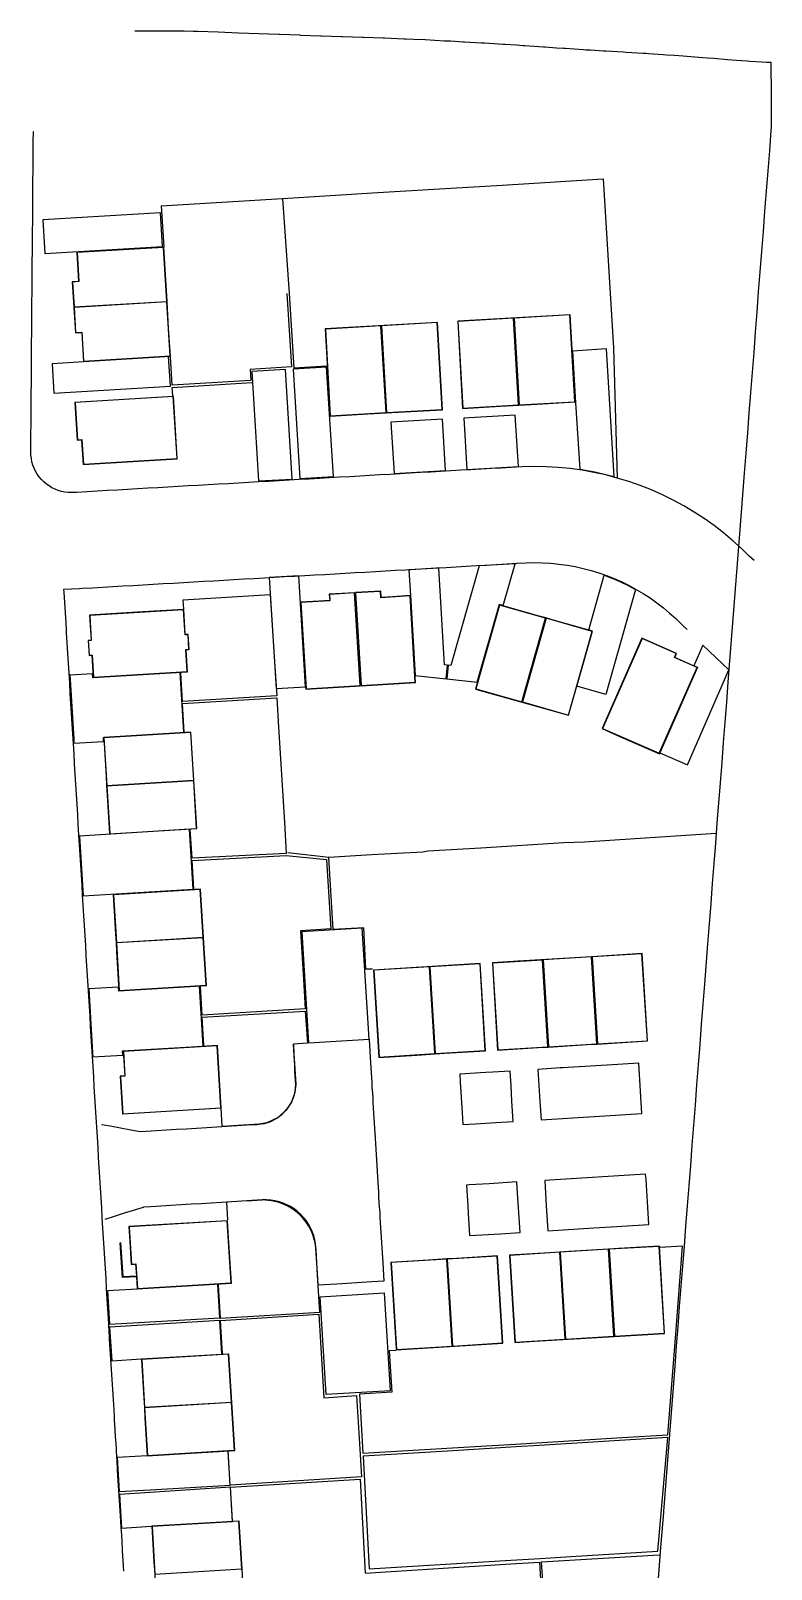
# Model space of a CAD drawing. Header units: metres. Extents: x 347065 to 347457, y 390101 to 390553.
# Drawn here: x 347383.4 to 347456.6, y 390400.6 to 390552.8 of the extents above; entities that cross this region are included whole.
import ezdxf

# ---------------------------------------------------------------- set-up
doc = ezdxf.new("R2010")
doc.units = ezdxf.units.M
for name, color, linetype in [('3D_LINES', 130, 'Continuous'), ('PLOTS EXTERNAL LEVEL', 3, 'Continuous'), ('PLOTS FFL', 1, 'Continuous')]:
    doc.layers.add(name, color=color, linetype=linetype)

msp = doc.modelspace()

# ---------------------------------------------------------------- linework, layer by layer
at = {"layer": '3D_LINES'}
for points in [[(347393.72, 390552.84, 50.45), (347395.58, 390552.84, 50.48), (347397.51, 390552.85, 50.52), (347397.53, 390552.85, 50.52), (347398.6, 390552.85, 50.54), (347399.5, 390552.82, 50.55), (347399.95, 390552.8, 50.55), (347401.96, 390552.73, 50.58), (347403.96, 390552.66, 50.61), (347405.96, 390552.58, 50.65), (347407.95, 390552.51, 50.67), (347408.03, 390552.51, 50.67), (347410.01, 390552.44, 50.7), (347410.1, 390552.43, 50.7), (347412.08, 390552.36, 50.73), (347412.18, 390552.36, 50.73), (347414.15, 390552.29, 50.76), (347414.25, 390552.29, 50.75), (347416.21, 390552.21, 50.78), (347416.33, 390552.21, 50.78), (347418.28, 390552.14, 50.8), (347418.4, 390552.14, 50.8), (347420.35, 390552.06, 50.83), (347420.48, 390552.06, 50.83), (347421.31, 390552.03, 50.84), (347422.43, 390551.97, 50.85), (347424.32, 390551.87, 50.87), (347424.91, 390551.84, 50.88), (347426.17, 390551.77, 50.89), (347426.3, 390551.76, 50.89), (347427.97, 390551.67, 50.93), (347428.14, 390551.66, 50.93), (347428.29, 390551.65, 50.93), (347430.13, 390551.53, 50.93), (347430.28, 390551.52, 50.93), (347431.45, 390551.45, 50.94), (347432.12, 390551.4, 50.94), (347432.28, 390551.39, 50.94), (347434.11, 390551.26, 50.94), (347434.28, 390551.25, 50.94), (347435.4, 390551.17, 50.95), (347436.1, 390551.13, 50.95), (347436.29, 390551.12, 50.95), (347438.08, 390550.99, 50.95), (347438.29, 390550.98, 50.95), (347438.76, 390550.95, 50.95), (347440.06, 390550.87, 50.96), (347440.28, 390550.86, 50.96), (347442.02, 390550.76, 50.97), (347442.27, 390550.74, 50.96), (347443.98, 390550.64, 50.97), (347444.26, 390550.62, 50.97), (347444.49, 390550.61, 50.97), (347445.95, 390550.51, 50.98), (347446.26, 390550.48, 50.98), (347447.06, 390550.43, 50.99), (347447.91, 390550.36, 50.99), (347448.28, 390550.33, 50.99), (347449.87, 390550.21, 50.99), (347450.31, 390550.18, 51), (347450.96, 390550.13, 51.01), (347452.3, 390550.02, 51.01), (347453.19, 390549.95, 51.05), (347454.26, 390549.87, 51.05), (347454.5, 390549.85, 51.05), (347455.66, 390549.78, 51.04), (347456.12, 390549.76, 51.04), (347456.6, 390549.73, 51.04), (347456.6, 390549.15, 51.05), (347456.6, 390549.08, 51.06), (347456.61, 390547.08, 51.11), (347456.61, 390547.05, 51.11), (347456.62, 390545.02, 51.06), (347456.62, 390545, 51.06), (347456.62, 390543.81, 51.04), (347456.62, 390543.35, 50.04), (347456.59, 390542.97, 51.03), (347456.44, 390540.97, 51.01), (347456.28, 390538.98, 51), (347456.13, 390536.98, 50.98), (347455.97, 390534.99, 50.98), (347455.82, 390533, 51.04), (347455.66, 390531, 51), (347455.51, 390529.01, 51.01), (347455.35, 390527.02, 51.03), (347455.2, 390525.02, 51.05), (347455.04, 390523.03, 51.07), (347454.89, 390521.03, 51.08), (347454.73, 390519.04, 51.1), (347454.58, 390517.05, 51.14), (347454.42, 390515.05, 51.15), (347454.27, 390513.06, 51.17), (347454.11, 390511.06, 51.12), (347453.96, 390509.07, 51.27), (347453.49, 390503.09, 51.27), (347452.35, 390488.41, 51.68), (347452.19, 390486.41, 51.7), (347452.04, 390484.42, 51.75), (347451.88, 390482.43, 51.82), (347451.73, 390480.44, 51.9), (347451.57, 390478.44, 51.95), (347451.26, 390474.46, 51.95), (347451.11, 390472.47, 51.95), (347450.95, 390470.47, 51.98), (347450.8, 390468.48, 51.98), (347450.64, 390466.49, 51.97), (347450.49, 390464.5, 51.95), (347450.33, 390462.5, 51.93), (347450.02, 390458.52, 51.9), (347449.87, 390456.53, 51.96), (347449.71, 390454.53, 52.03), (347449.56, 390452.54, 52.06), (347449.4, 390450.55, 52.05), (347449.25, 390448.56, 52.08), (347449.09, 390446.56, 52.1), (347448.94, 390444.57, 52.13), (347448.78, 390442.58, 52.15), (347448.63, 390440.59, 52.1), (347448.47, 390438.58, 52.05), (347448.32, 390436.59, 52.01), (347448.16, 390434.59, 51.97), (347448.01, 390432.6, 51.91), (347447.85, 390430.6, 51.9), (347447.7, 390428.61, 51.9), (347447.54, 390426.62, 51.9), (347447.39, 390424.63, 51.87), (347447.24, 390422.73, 51.79), (347447.12, 390421.21, 51.73), (347447.08, 390420.74, 51.68), (347446.69, 390415.69, 51.13), (347446.69, 390415.69, 51.13), (347446, 390406.78, 50.15), (347445.97, 390406.41, 50.1), (347445.96, 390406.28, 50.1), (347445.96, 390406.24, 50.09), (347445.69, 390402.79, 49.32), (347445.31, 390397.93, 49.57)], [(347454.93, 390500.43, 51.46), (347454.46, 390500.87, 51.45), (347453.7, 390501.61, 51.44), (347452.83, 390502.4, 51.43), (347451.91, 390503.17, 51.42), (347450.97, 390503.89, 51.41), (347450, 390504.58, 51.41), (347449, 390505.23, 51.4), (347447.98, 390505.84, 51.4), (347446.94, 390506.41, 51.4), (347445.87, 390506.93, 51.4), (347444.78, 390507.42, 51.4), (347443.67, 390507.85, 51.4), (347442.55, 390508.25, 51.4), (347441.41, 390508.6, 51.4), (347440.26, 390508.9, 51.41), (347439.1, 390509.15, 51.42), (347437.93, 390509.36, 51.42), (347436.75, 390509.53, 51.43), (347435.57, 390509.64, 51.44), (347434.38, 390509.71, 51.45), (347433.19, 390509.73, 51.47), (347432.01, 390509.7, 51.48), (347430.93, 390509.65, 51.49), (347429.93, 390509.59, 51.5), (347428.94, 390509.53, 51.52), (347427.94, 390509.47, 51.53), (347426.94, 390509.42, 51.54), (347425.94, 390509.36, 51.55), (347424.94, 390509.3, 51.55), (347423.94, 390509.24, 51.56), (347422.95, 390509.19, 51.56), (347421.95, 390509.13, 51.56), (347420.95, 390509.07, 51.56), (347419.95, 390509.02, 51.56), (347418.95, 390508.96, 51.56), (347417.95, 390508.9, 51.55), (347416.95, 390508.84, 51.54), (347415.96, 390508.79, 51.53), (347414.96, 390508.73, 51.52), (347413.96, 390508.67, 51.51), (347412.96, 390508.61, 51.49), (347411.96, 390508.56, 51.47), (347410.96, 390508.5, 51.45), (347409.97, 390508.44, 51.43), (347408.97, 390508.39, 51.41), (347407.97, 390508.33, 51.38), (347406.97, 390508.27, 51.36), (347405.97, 390508.21, 51.33), (347404.97, 390508.16, 51.31), (347403.98, 390508.1, 51.28), (347402.98, 390508.04, 51.26), (347401.98, 390507.98, 51.23), (347400.98, 390507.93, 51.21), (347399.98, 390507.87, 51.18), (347398.98, 390507.81, 51.16), (347397.99, 390507.75, 51.13), (347396.99, 390507.7, 51.11), (347395.99, 390507.64, 51.08), (347394.99, 390507.58, 51.06), (347393.99, 390507.53, 51.03), (347392.99, 390507.47, 51.01), (347392, 390507.41, 50.98), (347391, 390507.35, 50.96), (347390, 390507.3, 50.93), (347389, 390507.24, 50.91), (347388, 390507.18, 50.88), (347387.7, 390507.16, 50.88), (347387.47, 390507.16, 50.87), (347387.12, 390507.17, 50.86), (347386.79, 390507.21, 50.85), (347386.46, 390507.28, 50.84), (347386.14, 390507.37, 50.83), (347385.83, 390507.49, 50.82), (347385.53, 390507.64, 50.81), (347385.25, 390507.81, 50.8), (347384.98, 390508, 50.8), (347384.72, 390508.22, 50.79), (347384.49, 390508.45, 50.78), (347384.27, 390508.71, 50.78), (347384.08, 390508.98, 50.77), (347383.91, 390509.27, 50.76), (347383.77, 390509.57, 50.75), (347383.65, 390509.88, 50.75), (347383.55, 390510.2, 50.74), (347383.49, 390510.52, 50.73), (347383.45, 390510.86, 50.73), (347383.43, 390511.24, 50.72), (347383.44, 390511.96, 50.71), (347383.45, 390512.96, 50.69), (347383.46, 390513.96, 50.68), (347383.46, 390514.97, 50.66), (347383.47, 390515.97, 50.65), (347383.48, 390516.97, 50.64), (347383.49, 390517.97, 50.62), (347383.5, 390518.98, 50.61), (347383.5, 390519.98, 50.59), (347383.51, 390520.98, 50.58), (347383.52, 390521.98, 50.57), (347383.53, 390522.99, 50.55), (347383.54, 390523.99, 50.54), (347383.54, 390524.99, 50.52), (347383.55, 390525.99, 50.51), (347383.56, 390527, 50.49), (347383.57, 390528, 50.48), (347383.58, 390529, 50.47), (347383.58, 390530, 50.45), (347383.59, 390531, 50.44), (347383.6, 390532.01, 50.42), (347383.61, 390533.01, 50.41), (347383.62, 390534.01, 50.39), (347383.62, 390535.01, 50.38), (347383.63, 390536.02, 50.37), (347383.64, 390537.02, 50.35), (347383.65, 390538.02, 50.34), (347383.66, 390539.02, 50.32), (347383.66, 390540.03, 50.31), (347383.67, 390540.89, 50.3), (347383.67, 390541.03, 50.3), (347383.68, 390542.03, 50.28), (347383.69, 390542.71, 50.27), (347383.69, 390542.87, 50.27)], [(347396.32, 390535.54, 50.6), (347408.3, 390536.27, 51.19), (347417.73, 390536.84, 51.26), (347423.83, 390537.21, 51.3), (347430.04, 390537.59, 51.3), (347440.02, 390538.2, 51.3), (347441.04, 390521.47, 51.48), (347441.41, 390508.6, 51.4)], [(347396.32, 390535.54, 50.6), (347396.57, 390531.45, 50.6)], [(347408.3, 390536.27, 51.19), (347408.99, 390526.85, 51.19)], [(347396.46, 390531.52, 50.6), (347396.26, 390534.85, 50.6), (347384.63, 390534.14, 50.43), (347384.83, 390530.81, 50.49), (347396.46, 390531.52, 50.6)], [(347408.75, 390526.85, 51.49), (347409.2, 390519.6, 51.19), (347405.11, 390519.33, 51), (347405.18, 390518.25, 51), (347397.41, 390517.78, 50.78), (347397.23, 390520.6, 50.6)], [(347408.99, 390526.85, 51.19), (347409.44, 390519.5, 51.44), (347412.71, 390519.7, 51.6)], [(347397.23, 390517.7, 50.79), (347397.06, 390520.61, 50.61), (347385.55, 390519.91, 50.6), (347385.72, 390517, 50.74), (347397.23, 390517.7, 50.79)], [(347441.11, 390508.74, 51.41), (347440.34, 390521.37, 51.5), (347436.98, 390521.16, 51.6), (347437.29, 390516.03, 51.6), (347437.69, 390509.46, 51.43), (347439.2, 390509.2, 51.42), (347440.68, 390508.86, 51.41), (347441.11, 390508.74, 51.41)], [(347409.26, 390508.5, 51.41), (347408.6, 390519.33, 51.44), (347405.28, 390519.13, 51.23), (347405.93, 390508.31, 51.33), (347409.26, 390508.5, 51.41)], [(347413.34, 390508.74, 51.5), (347412.68, 390519.57, 51.6), (347409.36, 390519.38, 51.44), (347410.02, 390508.55, 51.43), (347413.34, 390508.74, 51.5)], [(347397.47, 390516.72, 50.85), (347397.42, 390517.56, 50.85), (347405.3, 390518.04, 51.24)], [(347424.44, 390509.33, 51.56), (347424.13, 390514.42, 51.59), (347419.03, 390514.12, 51.59), (347419.34, 390509.04, 51.56), (347424.44, 390509.33, 51.56)], [(347431.64, 390509.74, 51.48), (347431.33, 390514.83, 51.58), (347426.23, 390514.53, 51.6), (347426.54, 390509.45, 51.54), (347431.64, 390509.74, 51.48)], [(347392.63, 390400.45, 48.73), (347392.57, 390401.45, 48.76), (347392.51, 390402.45, 48.8), (347392.45, 390403.44, 48.83), (347392.39, 390404.44, 48.87), (347392.37, 390404.7, 48.88), (347392.33, 390405.44, 48.9), (347392.27, 390406.44, 48.94), (347392.21, 390407.44, 48.97), (347392.14, 390408.43, 49.01), (347392.08, 390409.43, 49.04), (347392.02, 390410.43, 49.08), (347391.96, 390411.43, 49.11), (347391.95, 390411.69, 49.12), (347391.9, 390412.43, 49.15), (347391.89, 390412.57, 49.15), (347391.84, 390413.43, 49.27), (347391.82, 390413.75, 49.32), (347391.78, 390414.42, 49.34), (347391.72, 390415.42, 49.38), (347391.7, 390415.74, 49.39), (347391.66, 390416.42, 49.34), (347391.63, 390416.94, 49.31), (347391.6, 390417.42, 49.32), (347391.54, 390418.42, 49.36), (347391.48, 390419.41, 49.39), (347391.42, 390420.41, 49.43), (347391.35, 390421.41, 49.46), (347391.29, 390422.41, 49.5), (347391.23, 390423.41, 49.53), (347391.17, 390424.41, 49.57), (347391.16, 390424.59, 49.57), (347391.14, 390424.87, 49.58), (347391.11, 390425.4, 49.6), (347391.05, 390426.4, 49.64), (347390.99, 390427.4, 49.67), (347390.93, 390428.4, 49.71), (347390.87, 390429.4, 49.74), (347390.81, 390430.39, 49.78), (347390.75, 390431.39, 49.81), (347390.69, 390432.39, 49.84), (347390.63, 390433.39, 49.87), (347390.56, 390434.39, 49.9), (347390.5, 390435.39, 49.93), (347390.44, 390436.38, 49.96), (347390.38, 390437.38, 49.99), (347390.32, 390438.38, 50.01), (347390.26, 390439.38, 50.04), (347390.2, 390440.38, 50.06), (347390.14, 390441.37, 50.08), (347390.08, 390442.37, 50.1), (347390.02, 390443.37, 50.12), (347389.96, 390444.37, 50.14), (347389.9, 390445.37, 50.16), (347389.84, 390446.36, 50.18), (347389.77, 390447.36, 50.19), (347389.71, 390448.36, 50.21), (347389.65, 390449.36, 50.22), (347389.59, 390450.36, 50.23), (347389.53, 390451.36, 50.24), (347389.47, 390452.35, 50.26), (347389.41, 390453.35, 50.27), (347389.35, 390454.35, 50.28), (347389.29, 390455.35, 50.29), (347389.23, 390456.35, 50.31), (347389.17, 390457.34, 50.32), (347389.11, 390458.34, 50.33), (347389.05, 390459.34, 50.34), (347388.98, 390460.34, 50.36), (347388.92, 390461.34, 50.37), (347388.86, 390462.34, 50.38), (347388.8, 390463.33, 50.39), (347388.74, 390464.33, 50.41), (347388.68, 390465.33, 50.42), (347388.62, 390466.33, 50.43), (347388.56, 390467.33, 50.44), (347388.5, 390468.32, 50.46), (347388.44, 390469.32, 50.47), (347388.38, 390470.32, 50.48), (347388.32, 390471.32, 50.49), (347388.26, 390472.32, 50.51), (347388.19, 390473.31, 50.52), (347388.13, 390474.31, 50.53), (347388.07, 390475.31, 50.54), (347388.01, 390476.31, 50.56), (347387.95, 390477.31, 50.57), (347387.89, 390478.31, 50.58), (347387.83, 390479.3, 50.59), (347387.77, 390480.3, 50.61), (347387.71, 390481.3, 50.62), (347387.65, 390482.3, 50.63), (347387.59, 390483.3, 50.64), (347387.53, 390484.29, 50.66), (347387.47, 390485.29, 50.67), (347387.4, 390486.29, 50.68), (347387.34, 390487.29, 50.69), (347387.28, 390488.29, 50.71), (347387.22, 390489.29, 50.72), (347387.16, 390490.28, 50.73), (347387.1, 390491.28, 50.74), (347387.04, 390492.28, 50.75), (347386.98, 390493.28, 50.76), (347386.96, 390493.59, 50.77), (347386.92, 390494.28, 50.8), (347386.86, 390495.27, 50.85), (347386.8, 390496.27, 50.91), (347386.74, 390497.27, 50.96), (347386.71, 390497.59, 50.98), (347388.23, 390497.68, 51.01), (347388.55, 390497.7, 51.02), (347389.55, 390497.75, 51.05), (347390.54, 390497.81, 51.07), (347391.54, 390497.87, 51.1), (347392.54, 390497.93, 51.12), (347393.54, 390497.98, 51.15), (347394.54, 390498.04, 51.17), (347395.54, 390498.1, 51.2), (347396.53, 390498.16, 51.22), (347397.53, 390498.21, 51.25), (347398.53, 390498.27, 51.27), (347399.53, 390498.33, 51.3), (347400.53, 390498.39, 51.32), (347401.53, 390498.44, 51.35), (347402.52, 390498.5, 51.37), (347403.52, 390498.56, 51.4), (347404.52, 390498.61, 51.42), (347405.52, 390498.67, 51.45), (347406.52, 390498.73, 51.47), (347407.52, 390498.79, 51.5), (347408.51, 390498.84, 51.52), (347409.51, 390498.9, 51.55), (347410.51, 390498.96, 51.57), (347411.51, 390499.02, 51.59), (347412.51, 390499.07, 51.61), (347413.51, 390499.13, 51.63), (347414.5, 390499.19, 51.64), (347415.5, 390499.24, 51.66), (347416.5, 390499.3, 51.67), (347417.5, 390499.36, 51.68), (347418.5, 390499.42, 51.69), (347419.5, 390499.47, 51.69), (347420.49, 390499.53, 51.7), (347421.49, 390499.59, 51.7), (347422.49, 390499.65, 51.7), (347423.49, 390499.7, 51.7), (347424.49, 390499.76, 51.7), (347425.49, 390499.82, 51.69), (347426.48, 390499.87, 51.69), (347427.48, 390499.93, 51.68), (347428.48, 390499.99, 51.67), (347429.48, 390500.05, 51.65), (347430.48, 390500.1, 51.64), (347431.47, 390500.16, 51.63), (347432.4, 390500.21, 51.62), (347433.22, 390500.23, 51.6), (347434.03, 390500.22, 51.59), (347434.83, 390500.17, 51.58), (347435.64, 390500.09, 51.57), (347436.44, 390499.98, 51.56), (347437.24, 390499.84, 51.55), (347438.03, 390499.66, 51.55), (347438.81, 390499.46, 51.54), (347439.59, 390499.22, 51.54), (347440.35, 390498.95, 51.53), (347441.11, 390498.65, 51.53), (347441.85, 390498.33, 51.53), (347442.57, 390497.97, 51.53), (347443.29, 390497.58, 51.54), (347443.98, 390497.17, 51.54), (347444.66, 390496.73, 51.55), (347445.32, 390496.26, 51.55), (347445.96, 390495.76, 51.56), (347446.58, 390495.24, 51.57), (347447.19, 390494.69, 51.58), (347447.86, 390494.04, 51.59), (347448.33, 390493.6, 51.6)], [(347410.59, 390487.94, 51.45), (347409.92, 390498.92, 51.55), (347407.01, 390498.76, 51.48), (347407.7, 390487.77, 51.37), (347410.59, 390487.94, 51.45)], [(347424.5, 390488.72, 51.68), (347424.62, 390490.08, 51.68), (347424.34, 390490.11, 51.68), (347423.77, 390499.67, 51.7), (347420.81, 390499.5, 51.7), (347420.96, 390496.97, 51.67), (347421.44, 390489.05, 51.67), (347424.5, 390488.72, 51.68)], [(347427.74, 390499.9, 51.67), (347424.96, 390490.06, 51.67), (347424.68, 390490.09, 51.68), (347424.55, 390488.72, 51.67), (347427.57, 390488.39, 51.68), (347429.76, 390496.11, 51.63), (347430.14, 390496, 51.63), (347431.3, 390500.1, 51.63), (347427.74, 390499.9, 51.67)], [(347443.22, 390497.58, 51.54), (347440.28, 390487.19, 51.69), (347437.42, 390488, 51.67), (347438.97, 390493.46, 51.67), (347438.58, 390493.57, 51.67), (347440.12, 390499, 51.54), (347441.29, 390498.54, 51.53), (347442.43, 390498, 51.53), (347443.22, 390497.58, 51.54)], [(347398.56, 390495.64, 51.08), (347398.49, 390496.55, 51.08), (347407.11, 390497.08, 51.5), (347407.56, 390489.91, 51.5), (347407.74, 390487.06, 51.53), (347398.42, 390486.49, 51.06), (347398.25, 390489.28, 51.08)], [(347448.34, 390480.21, 51.8), (347452.43, 390489.61, 51.66), (347449.88, 390492.07, 51.62), (347448.98, 390490.03, 51.65), (347449.34, 390489.87, 51.65), (347445.62, 390481.4, 51.78), (347448.34, 390480.21, 51.8)], [(347398.55, 390483.43, 50.82), (347398.19, 390489.35, 51.08), (347389.57, 390488.82, 50.85), (347389.54, 390489.22, 50.85), (347387.29, 390489.08, 50.72), (347387.31, 390488.68, 50.71), (347387.68, 390482.76, 50.64), (347387.7, 390482.36, 50.63), (347390.63, 390482.54, 50.69), (347390.61, 390482.94, 50.69), (347398.55, 390483.43, 50.82)], [(347398.61, 390483.46, 50.7), (347398.44, 390486.29, 50.72), (347407.75, 390486.86, 51.53), (347407.93, 390483.95, 51.12), (347408.5, 390474.54, 51.12), (347408.69, 390471.45, 51.12), (347399.37, 390470.99, 50.7), (347399.19, 390473.81, 50.7)], [(347399.47, 390467.92, 50.61), (347399.11, 390473.85, 50.7), (347388.24, 390473.18, 50.52), (347388.61, 390467.25, 50.44), (347399.47, 390467.92, 50.61)], [(347451.18, 390473.42, 51.95), (347438.16, 390472.56, 51.78), (347436.14, 390472.5, 51.78), (347427.91, 390471.99, 51.72), (347422.67, 390471.67, 51.58), (347422.18, 390471.59, 51.58), (347417.1, 390471.33, 51.44), (347412.88, 390471.07, 51.33)], [(347412.88, 390471.07, 51.33), (347408.83, 390471.52, 51.12)], [(347399.54, 390467.93, 50.5), (347399.37, 390470.77, 50.5), (347408.69, 390471.25, 51.03), (347412.65, 390470.84, 51.2), (347412.79, 390468.71, 51.12), (347413.09, 390463.98, 51.12), (347410.09, 390463.8, 50.97), (347410.39, 390458.97, 50.97), (347410.57, 390456.08, 50.99), (347400.37, 390455.46, 50.5), (347400.2, 390458.29, 50.5)], [(347417.2, 390460.01, 51.78), (347416.56, 390459.99, 51.78), (347416.34, 390464.1, 51.7), (347413.32, 390463.94, 51.69), (347412.88, 390471.07, 51.33)], [(347416.87, 390453.09, 51.46), (347416.2, 390464.07, 51.7), (347410.21, 390463.7, 51.6), (347410.88, 390452.72, 51.22), (347416.87, 390453.09, 51.46)], [(347400.48, 390452.39, 50.7), (347400.12, 390458.33, 50.5), (347392.15, 390457.84, 50.5), (347392.12, 390458.23, 50.5), (347389.17, 390458.05, 50.33), (347389.55, 390451.72, 50.25), (347389.58, 390451.33, 50.25), (347392.53, 390451.51, 50.67), (347392.51, 390451.91, 50.67), (347400.48, 390452.39, 50.7)], [(347400.55, 390452.46, 50.83), (347400.38, 390455.24, 50.83), (347410.55, 390455.85, 51.32), (347410.79, 390452.68, 51.22), (347409.39, 390452.6, 51.22), (347409.44, 390451.63, 51.22), (347409.62, 390448.64, 51.08), (347409.53, 390447.79, 51.04), (347409.19, 390446.84, 50.99), (347408.67, 390446.05, 50.94), (347407.82, 390445.3, 50.89), (347406.77, 390444.81, 50.83), (347406.01, 390444.66, 50.8), (347402.36, 390444.44, 50.63), (347402.25, 390446.27, 50.83)], [(347416.87, 390453.09, 51.41), (347416.98, 390451.26, 51.4), (347417.01, 390450.76, 51.39), (347417.04, 390450.26, 51.39), (347417.07, 390449.77, 51.38), (347417.1, 390449.27, 51.37), (347417.13, 390448.77, 51.37), (347417.16, 390448.27, 51.36), (347417.2, 390447.77, 51.35), (347417.23, 390447.27, 51.35), (347417.26, 390446.77, 51.34), (347417.29, 390446.27, 51.34), (347417.32, 390445.77, 51.33), (347417.35, 390445.27, 51.32), (347417.38, 390444.77, 51.32), (347417.41, 390444.28, 51.31), (347417.44, 390443.78, 51.3), (347417.46, 390443.35, 51.3), (347417.47, 390443.28, 51.3), (347417.6, 390441.11, 51.36), (347417.73, 390438.94, 51.3), (347417.74, 390438.86, 51.3), (347417.76, 390438.44, 51.3), (347417.79, 390437.94, 51.31), (347417.82, 390437.44, 51.32), (347417.85, 390436.94, 51.32), (347417.88, 390436.45, 51.33), (347417.92, 390435.95, 51.34), (347417.95, 390435.45, 51.34), (347417.98, 390434.95, 51.35), (347418.01, 390434.45, 51.35), (347418.04, 390433.95, 51.36), (347418.07, 390433.45, 51.37), (347418.1, 390432.95, 51.37), (347418.13, 390432.45, 51.38), (347418.16, 390431.95, 51.39), (347418.19, 390431.45, 51.39), (347418.22, 390430.96, 51.4), (347418.33, 390429.13, 51.41), (347417.16, 390429.06, 51.4), (347416.66, 390429.03, 51.38), (347416.16, 390429, 51.35), (347415.66, 390428.97, 51.33), (347415.16, 390428.94, 51.3), (347414.66, 390428.91, 51.28), (347414.17, 390428.88, 51.26), (347413.67, 390428.85, 51.23), (347411.84, 390428.74, 51.19), (347411.77, 390429.91, 51.19), (347411.74, 390430.41, 51.18), (347411.71, 390430.9, 51.18), (347411.68, 390431.4, 51.17), (347411.65, 390431.9, 51.17), (347411.62, 390432.46, 51.16), (347411.58, 390432.83, 51.15), (347411.51, 390433.24, 51.14), (347411.4, 390433.64, 51.13), (347411.26, 390434.04, 51.12), (347411.09, 390434.41, 51.11), (347410.89, 390434.78, 51.09), (347410.66, 390435.13, 51.07), (347410.4, 390435.45, 51.05), (347410.11, 390435.75, 51.03), (347409.8, 390436.03, 51.01), (347409.47, 390436.28, 50.99), (347409.12, 390436.51, 50.97), (347408.75, 390436.7, 50.94), (347408.37, 390436.86, 50.92), (347407.97, 390436.99, 50.89), (347407.57, 390437.08, 50.87), (347407.15, 390437.15, 50.84), (347406.74, 390437.17, 50.82), (347406.3, 390437.17, 50.8), (347406.27, 390437.16, 50.79), (347405.28, 390437.1, 50.75), (347404.28, 390437.04, 50.7), (347403.28, 390436.98, 50.65), (347402.8, 390436.95, 50.63), (347402.28, 390436.92, 50.6), (347401.28, 390436.86, 50.55), (347400.29, 390436.8, 50.51), (347399.29, 390436.74, 50.46), (347398.29, 390436.68, 50.41), (347397.29, 390436.62, 50.36), (347396.29, 390436.56, 50.31), (347395.3, 390436.5, 50.27), (347394.58, 390436.45, 50.22), (347394.54, 390436.44, 50.22), (347393.56, 390436.13, 50.16), (347392.57, 390435.82, 50.11), (347391.59, 390435.51, 50.05), (347390.75, 390435.25, 50.01)], [(347390.42, 390444.65, 50.18), (347391.29, 390444.49, 50.19), (347392.3, 390444.31, 50.2), (347393.31, 390444.12, 50.22), (347394.25, 390443.95, 50.26), (347394.84, 390443.98, 50.29), (347395.84, 390444.04, 50.34), (347396.84, 390444.1, 50.39), (347397.83, 390444.16, 50.43), (347398.83, 390444.22, 50.48), (347399.83, 390444.28, 50.53), (347400.83, 390444.35, 50.58), (347401.83, 390444.41, 50.63), (347402.82, 390444.47, 50.67), (347403.82, 390444.53, 50.72), (347404.82, 390444.59, 50.77), (347405.82, 390444.65, 50.82), (347405.82, 390444.65, 50.82), (347406.2, 390444.69, 50.84), (347406.52, 390444.75, 50.87), (347406.85, 390444.84, 50.89), (347407.16, 390444.95, 50.92), (347407.46, 390445.09, 50.94), (347407.75, 390445.26, 50.97), (347408.02, 390445.45, 50.99), (347408.28, 390445.66, 51.01), (347408.52, 390445.89, 51.04), (347408.74, 390446.14, 51.06), (347408.94, 390446.41, 51.08), (347409.11, 390446.69, 51.1), (347409.26, 390446.99, 51.11), (347409.39, 390447.3, 51.13), (347409.49, 390447.62, 51.15), (347409.56, 390447.94, 51.16), (347409.6, 390448.27, 51.17), (347409.62, 390448.61, 51.18), (347409.61, 390448.92, 51.18), (347409.58, 390449.46, 51.19), (347409.55, 390449.96, 51.2), (347409.52, 390450.46, 51.2), (347409.49, 390450.96, 51.21), (347409.46, 390451.46, 51.22), (347409.39, 390452.59, 51.22)], [(347443.85, 390445.71, 51.99), (347443.71, 390447.94, 51.95), (347443.54, 390450.7, 51.94), (347440.4, 390450.51, 52), (347437.63, 390450.34, 51.95), (347437.08, 390450.31, 51.95), (347436.04, 390450.25, 51.91), (347435.77, 390450.23, 51.95), (347433.56, 390450.09, 51.96), (347433.76, 390446.91, 51.89), (347433.87, 390445.1, 51.86), (347443.85, 390445.71, 51.99)], [(347431.13, 390444.94, 51.83), (347431, 390446.94, 51.83), (347430.91, 390448.47, 51.86), (347430.82, 390449.93, 51.84), (347429.09, 390449.82, 51.77), (347428.41, 390449.78, 51.77), (347425.83, 390449.62, 51.83), (347425.88, 390448.83, 51.83), (347426.06, 390445.81, 51.74), (347426.14, 390444.63, 51.69), (347427.4, 390444.71, 51.73), (347429.4, 390444.83, 51.79), (347431.13, 390444.94, 51.83)], [(347444.52, 390434.73, 51.94), (347444.48, 390435.31, 51.94), (347444.25, 390439.21, 51.99), (347444.21, 390439.72, 51.99), (347434.75, 390439.14, 51.87), (347434.23, 390439.11, 51.86), (347434.39, 390436.58, 51.9), (347434.54, 390434.12, 51.94), (347437.58, 390434.31, 51.99), (347439.08, 390434.4, 51.99), (347441.37, 390434.54, 52.01), (347441.87, 390434.57, 52.01), (347444.52, 390434.73, 51.94)], [(347431.8, 390433.95, 51.86), (347431.56, 390437.83, 51.85), (347431.49, 390438.95, 51.83), (347428.76, 390438.78, 51.76), (347426.77, 390438.66, 51.7), (347426.5, 390438.64, 51.69), (347426.63, 390436.58, 51.76), (347426.67, 390435.84, 51.78), (347426.81, 390433.65, 51.83), (347429.87, 390433.83, 51.78), (347431.8, 390433.95, 51.86)], [(347401.96, 390428.76, 50.62), (347402.16, 390425.47, 50.47), (347412.01, 390426.07, 51.12), (347411.78, 390429.72, 51.19), (347411.63, 390432.24, 51.09), (347411.56, 390432.94, 51.06), (347411.36, 390433.61, 51.03), (347411.17, 390434.08, 51.01), (347410.91, 390434.58, 50.99), (347410.64, 390434.99, 50.97), (347410.36, 390435.34, 50.95), (347409.92, 390435.79, 50.93), (347409.35, 390436.25, 50.9), (347408.78, 390436.59, 50.87), (347407.99, 390436.91, 50.84), (347407.24, 390437.09, 50.81), (347406.32, 390437.17, 50.77), (347402.77, 390436.95, 50.63), (347402.88, 390435.21, 50.62)], [(347393.87, 390429.58, 49.95), (347392.49, 390429.49, 49.95), (347392.26, 390432.94, 50.03)], [(347393.87, 390429.63, 50.62), (347392.57, 390429.57, 50.62), (347392.35, 390432.96, 50.03)], [(347419.51, 390422.29, 51.78), (347418.86, 390422.25, 51.78), (347419.11, 390418.14, 51.56), (347415.91, 390417.95, 51.56), (347416.26, 390412.11, 51.28), (347425.69, 390412.68, 51.28), (347431.88, 390413.05, 51.28), (347441.88, 390413.66, 51.35), (347446.42, 390413.93, 51.37), (347447.19, 390423.92, 51.88), (347447.86, 390432.59, 51.88), (347445.65, 390432.46, 51.88)], [(347402.11, 390425.51, 50.47), (347401.91, 390428.84, 50.62), (347393.98, 390428.35, 49.95), (347391.02, 390428.17, 49.66), (347391.22, 390424.89, 49.58), (347402.11, 390425.51, 50.47)], [(347418.36, 390427.97, 51.4), (347418.95, 390418.29, 51.46), (347412.63, 390417.91, 51.55), (347412.04, 390427.58, 51.15), (347418.36, 390427.97, 51.4)], [(347402.38, 390421.94, 49.28), (347402.18, 390425.25, 49.42), (347411.89, 390425.86, 49.88), (347412.41, 390417.6, 49.74), (347415.64, 390417.82, 49.9), (347415.93, 390413.06, 49.9), (347416.13, 390409.77, 49.74), (347403.15, 390408.96, 49.12), (347402.95, 390412.3, 49.28)], [(347391.23, 390424.59, 49.57), (347391.44, 390421.26, 49.45), (347394.38, 390421.44, 49.28), (347402.33, 390421.92, 49.28), (347402.13, 390425.24, 49.42), (347391.23, 390424.59, 49.57)], [(347445.42, 390402.41, 49.9), (347446.4, 390413.67, 50.47), (347433.15, 390412.85, 50.4), (347431.95, 390412.78, 50.38), (347424.61, 390412.32, 50.37), (347416.29, 390411.81, 50.38), (347416.88, 390400.66, 49.8), (347430.88, 390401.52, 49.8), (347433.78, 390401.69, 49.85), (347436.82, 390401.88, 49.9), (347445.42, 390402.41, 49.9)], [(347403.15, 390408.96, 49.12), (347402.94, 390412.35, 49.28), (347394.94, 390411.86, 49.28), (347391.96, 390411.68, 49.12), (347392.17, 390408.31, 49), (347395.22, 390408.49, 49.12), (347403.15, 390408.96, 49.12)], [(347403.37, 390405.41, 48.72), (347403.16, 390408.76, 48.88), (347415.99, 390409.53, 49.35), (347416.47, 390400.26, 48.9), (347430.9, 390401.17, 48.9), (347433.72, 390401.35, 48.9), (347433.86, 390399.04, 48.78), (347433.94, 390397.63, 48.78), (347431.12, 390397.46, 48.78)], [(347392.19, 390408.04, 48.99), (347392.39, 390404.7, 48.88), (347395.36, 390404.88, 48.72), (347403.37, 390405.36, 48.72), (347403.16, 390408.76, 48.88), (347395.19, 390408.23, 48.88), (347392.19, 390408.04, 48.99)], [(347437.01, 390397.81, 49.08), (347434.19, 390397.64, 49.08), (347433.93, 390401.36, 49.19), (347445.56, 390402.07, 49.19)]]:
    msp.add_polyline3d(points, dxfattribs=at)
at = {"layer": 'PLOTS EXTERNAL LEVEL'}
for points in [[(347396.57, 390531.45, 50.6), (347387.98, 390530.92, 50.6), (347388.16, 390528.05, 50.6), (347387.53, 390528.01, 50.6), (347387.84, 390522.98, 50.6), (347388.47, 390523.01, 50.6), (347388.64, 390520.14, 50.6), (347397.23, 390520.66, 50.6), (347397.06, 390523.39, 50.6), (347396.9, 390526.06, 50.6), (347396.74, 390528.74, 50.6), (347396.57, 390531.45, 50.6)], [(347437.23, 390516.13, 51.6), (347436.74, 390524.76, 51.6), (347425.63, 390524.12, 51.6), (347426.12, 390515.49, 51.6), (347429.88, 390515.7, 51.6), (347431.68, 390515.81, 51.6), (347433.49, 390515.91, 51.6), (347437.23, 390516.13, 51.6)], [(347436.74, 390524.76, 51.6), (347436.74, 390524.76, 51.6)], [(347424.13, 390515.36, 51.6), (347423.63, 390524, 51.6), (347412.52, 390523.36, 51.6), (347413.02, 390514.72, 51.6), (347416.77, 390514.94, 51.6), (347418.57, 390515.04, 51.6), (347420.38, 390515.15, 51.6), (347424.13, 390515.36, 51.6)], [(347418.07, 390523.68, 51.6), (347418.07, 390523.68, 51.6)], [(347423.63, 390524, 51.6), (347423.63, 390524, 51.6)], [(347431.18, 390524.44, 51.6), (347431.18, 390524.44, 51.6)], [(347397.54, 390516.68, 50.85), (347387.79, 390516.08, 50.85), (347388.01, 390512.35, 50.85), (347388.45, 390512.38, 50.85), (347388.6, 390509.94, 50.85), (347397.91, 390510.51, 50.85), (347397.64, 390515.01, 50.85), (347397.54, 390516.68, 50.85)], [(347397.54, 390516.68, 50.85), (347397.54, 390516.68, 50.85)], [(347415.46, 390497.25, 51.67), (347412.94, 390497.1, 51.67), (347412.98, 390496.47, 51.67), (347411.93, 390496.41, 51.83), (347410.11, 390496.3, 51.67), (347410.63, 390487.71, 51.53), (347416.02, 390488.04, 51.67)], [(347416.08, 390488.04, 51.67), (347421.47, 390488.37, 51.67), (347420.95, 390496.96, 51.67), (347419.18, 390496.85, 51.83), (347418.07, 390496.78, 51.67), (347418.04, 390497.41, 51.67), (347415.52, 390497.26, 51.67)], [(347438.95, 390493.45, 51.67), (347435.19, 390494.51, 51.83), (347434.35, 390494.75, 51.83), (347433.55, 390494.98, 51.83), (347429.76, 390496.05, 51.67), (347427.4, 390487.72, 51.67), (347436.59, 390485.12, 51.67), (347438.95, 390493.45, 51.67)], [(347398.79, 390491.61, 51.08), (347399.09, 390491.63, 51.08), (347399, 390493.13, 51.08), (347398.7, 390493.11, 51.08), (347398.55, 390495.59, 51.08), (347394.51, 390495.35, 51.22), (347389.24, 390495.04, 51.08), (347389.39, 390492.56, 50.99), (347389.09, 390492.54, 50.98), (347389.19, 390491.04, 50.93), (347389.48, 390491.06, 50.92), (347389.61, 390488.87, 50.85), (347398.92, 390489.42, 51.08), (347398.79, 390491.61, 51.08)], [(347434.35, 390494.75, 51.67), (347434.35, 390494.75, 51.67)], [(347449.32, 390489.86, 51.67), (347447.09, 390490.85, 51.67), (347447.27, 390491.25, 51.67), (347443.85, 390492.75, 51.67), (347439.92, 390483.81, 51.67), (347441.43, 390483.14, 51.67), (347445.57, 390481.32, 51.67), (347449.32, 390489.86, 51.67)], [(347398.79, 390491.61, 51.08), (347398.79, 390491.61, 51.08)], [(347449.32, 390489.86, 51.67), (347449.32, 390489.86, 51.67)], [(347399.56, 390478.67, 50.7), (347399.27, 390483.44, 50.7), (347390.64, 390482.92, 50.7), (347390.87, 390479.06, 50.85), (347390.93, 390478.15, 50.85), (347390.98, 390477.23, 50.85), (347391.22, 390473.38, 50.7), (347399.85, 390473.91, 50.7), (347399.56, 390478.67, 50.7)], [(347399.27, 390483.44, 50.7), (347399.27, 390483.44, 50.7)], [(347400.5, 390463.15, 50.5), (347400.21, 390467.92, 50.5), (347391.57, 390467.39, 50.5), (347391.81, 390463.49, 50.65), (347391.86, 390462.62, 50.65), (347391.91, 390461.76, 50.65), (347392.15, 390457.86, 50.5), (347400.79, 390458.38, 50.5), (347400.5, 390463.15, 50.5)], [(347400.21, 390467.92, 50.5), (347400.21, 390467.92, 50.5)], [(347439.41, 390452.6, 52.03), (347440.41, 390452.66, 52.03), (347444.41, 390452.91, 51.88), (347443.87, 390461.54, 51.88), (347438.88, 390461.24, 51.88), (347431.62, 390460.79, 51.88), (347429.06, 390460.64, 51.78), (347429.58, 390452, 51.78), (347433.58, 390452.24, 52.03), (347434.58, 390452.3, 51.88), (347438.42, 390452.54, 52.03), (347439.41, 390452.6, 52.03)], [(347434.05, 390460.94, 51.88), (347434.05, 390460.94, 51.88)], [(347438.88, 390461.24, 51.88), (347438.88, 390461.24, 51.88)], [(347443.87, 390461.54, 51.88), (347443.87, 390461.54, 51.88)], [(347428.39, 390451.93, 51.78), (347427.86, 390460.56, 51.78), (347417.31, 390459.92, 51.78), (347417.84, 390451.28, 51.22), (347421.59, 390451.51, 51.92), (347423.4, 390451.62, 51.92), (347424.37, 390451.68, 51.92), (347428.39, 390451.93, 51.78)], [(347422.87, 390460.26, 51.78), (347422.87, 390460.26, 51.78)], [(347427.86, 390460.56, 51.78), (347427.86, 390460.56, 51.78)], [(347401.88, 390452.44, 50.83), (347392.57, 390451.87, 50.67), (347392.65, 390450.46, 50.83), (347392.72, 390449.43, 50.83), (347392.28, 390449.41, 50.83), (347392.5, 390445.68, 50.38), (347402.25, 390446.27, 50.83), (347402.15, 390447.94, 50.83), (347401.88, 390452.44, 50.83)], [(347401.88, 390452.44, 50.83), (347401.88, 390452.44, 50.83)], [(347402.88, 390435.12, 50.62), (347393.13, 390434.53, 50.03), (347393.22, 390433.07, 50.03), (347393.36, 390430.8, 50.62), (347393.8, 390430.82, 50.62), (347393.87, 390429.63, 50.62), (347393.87, 390429.58, 49.95), (347393.95, 390428.39, 49.95), (347403.26, 390428.95, 50.62), (347402.98, 390433.43, 50.78), (347402.88, 390435.12, 50.62)], [(347402.88, 390435.12, 50.62), (347402.88, 390435.12, 50.62)], [(347440.58, 390432.31, 51.88), (347440.58, 390432.31, 52.03), (347436.65, 390432.07, 52.03), (347435.75, 390432.01, 52.03), (347434.75, 390431.95, 52.03), (347430.75, 390431.71, 51.78), (347431.29, 390423.07, 51.78), (347433.23, 390423.19, 51.88), (347441.09, 390423.67, 51.88)], [(347435.75, 390432.01, 51.88), (347435.75, 390432.01, 51.88)], [(347441.11, 390423.67, 51.88), (347446.08, 390423.97, 51.88), (347445.57, 390432.6, 51.88), (347441.54, 390432.37, 52.03), (347440.58, 390432.31, 52.03)], [(347429.56, 390431.63, 51.78), (347425.54, 390431.39, 51.92), (347424.57, 390431.33, 51.92), (347422.76, 390431.22, 51.92), (347419.02, 390430.99, 51.22), (347419.54, 390422.48, 51.55), (347419.54, 390422.35, 51.78), (347430.09, 390423, 51.78), (347429.56, 390431.63, 51.78)], [(347424.57, 390431.33, 51.78), (347424.57, 390431.33, 51.78)], [(347403.3, 390417.16, 49.28), (347403.01, 390421.93, 49.28), (347394.37, 390421.4, 49.28), (347394.61, 390417.56, 49.42), (347394.66, 390416.63, 49.28)], [(347403.01, 390421.93, 49.28), (347403.01, 390421.93, 49.28)], [(347394.66, 390416.63, 49.28), (347394.72, 390415.63, 49.42), (347394.95, 390411.87, 49.28), (347403.59, 390412.39, 49.28), (347403.3, 390417.16, 49.28)], [(347404.32, 390400.64, 48.72), (347404.03, 390405.4, 48.72), (347395.39, 390404.88, 48.72), (347395.61, 390401.36, 48.88), (347395.68, 390400.11, 48.88), (347395.74, 390399.12, 48.88), (347395.97, 390395.34, 48.42), (347404.61, 390395.87, 48.42), (347404.57, 390396.59, 48.72), (347404.32, 390400.64, 48.72)], [(347404.03, 390405.4, 48.72), (347404.03, 390405.4, 48.72)]]:
    msp.add_polyline3d(points, dxfattribs=at)
at = {"layer": 'PLOTS FFL'}
for points in [[(347396.55, 390531.42, 50.75), (347388.01, 390530.9, 50.75), (347388.19, 390528.03, 50.75), (347387.56, 390527.99, 50.75), (347387.71, 390525.52, 50.75), (347396.87, 390526.08, 50.75), (347396.55, 390531.42, 50.75)], [(347396.88, 390526.03, 50.75), (347387.71, 390525.47, 50.75), (347387.86, 390523, 50.75), (347388.49, 390523.04, 50.75), (347388.66, 390520.17, 50.75), (347397.2, 390520.69, 50.75), (347396.88, 390526.03, 50.75)], [(347436.71, 390524.74, 51.75), (347431.21, 390524.42, 51.75), (347431.7, 390515.83, 51.75), (347437.21, 390516.15, 51.75), (347436.71, 390524.74, 51.75)], [(347418.05, 390523.65, 51.75), (347412.55, 390523.34, 51.75), (347413.04, 390514.75, 51.75), (347418.55, 390515.07, 51.75), (347418.05, 390523.65, 51.75)], [(347423.61, 390523.98, 51.75), (347418.1, 390523.66, 51.75), (347418.6, 390515.07, 51.75), (347424.1, 390515.39, 51.75), (347423.61, 390523.98, 51.75)], [(347431.16, 390524.42, 51.75), (347425.65, 390524.1, 51.75), (347426.15, 390515.51, 51.75), (347431.65, 390515.83, 51.75), (347431.16, 390524.42, 51.75)], [(347397.51, 390516.65, 51), (347387.81, 390516.06, 51), (347388.04, 390512.38, 51), (347388.48, 390512.41, 51), (347388.63, 390509.97, 51), (347397.89, 390510.53, 51), (347397.51, 390516.65, 51)], [(347415.44, 390497.23, 51.83), (347412.97, 390497.08, 51.83), (347413.01, 390496.45, 51.83), (347410.13, 390496.27, 51.83), (347410.65, 390487.74, 51.83), (347415.99, 390488.06, 51.83), (347415.44, 390497.23, 51.83)], [(347420.92, 390496.93, 51.83), (347418.05, 390496.76, 51.83), (347418.01, 390497.38, 51.83), (347415.54, 390497.23, 51.83), (347416.1, 390488.07, 51.83), (347421.44, 390488.39, 51.83), (347420.92, 390496.93, 51.83)], [(347434.32, 390494.73, 51.83), (347429.77, 390496.02, 51.83), (347427.43, 390487.74, 51.83), (347431.98, 390486.45, 51.83), (347434.32, 390494.73, 51.83)], [(347398.76, 390491.64, 51.22), (347399.06, 390491.65, 51.22), (347398.98, 390493.1, 51.22), (347398.68, 390493.08, 51.22), (347398.53, 390495.56, 51.22), (347389.27, 390495.01, 51.22), (347389.41, 390492.53, 51.22), (347389.12, 390492.51, 51.22), (347389.21, 390491.07, 51.22), (347389.51, 390491.08, 51.22), (347389.63, 390488.9, 51.22), (347398.89, 390489.45, 51.22), (347398.76, 390491.64, 51.22)], [(347438.92, 390493.43, 51.83), (347434.37, 390494.72, 51.83), (347432.03, 390486.44, 51.83), (347436.58, 390485.15, 51.83), (347438.92, 390493.43, 51.83)], [(347449.29, 390489.85, 51.83), (347447.06, 390490.83, 51.83), (347447.23, 390491.24, 51.83), (347443.86, 390492.72, 51.83), (347439.95, 390483.82, 51.83), (347445.56, 390481.36, 51.83), (347449.29, 390489.85, 51.83)], [(347399.25, 390483.41, 50.85), (347390.66, 390482.89, 50.85), (347390.95, 390478.17, 50.85), (347399.54, 390478.7, 50.85), (347399.25, 390483.41, 50.85)], [(347399.54, 390478.65, 50.85), (347390.95, 390478.12, 50.85), (347391.24, 390473.41, 50.85), (347399.83, 390473.93, 50.85), (347399.54, 390478.65, 50.85)], [(347400.18, 390467.89, 50.65), (347391.6, 390467.37, 50.65), (347391.89, 390462.65, 50.65), (347400.47, 390463.17, 50.65), (347400.18, 390467.89, 50.65)], [(347400.47, 390463.12, 50.65), (347391.89, 390462.6, 50.65), (347392.18, 390457.88, 50.65), (347400.76, 390458.41, 50.65), (347400.47, 390463.12, 50.65)], [(347434.03, 390460.91, 52.03), (347429.08, 390460.61, 52.03), (347429.61, 390452.03, 52.03), (347434.55, 390452.33, 52.03), (347434.03, 390460.91, 52.03)], [(347438.86, 390461.21, 52.03), (347434.08, 390460.92, 52.03), (347434.6, 390452.33, 52.03), (347439.38, 390452.62, 52.03), (347438.86, 390461.21, 52.03)], [(347443.85, 390461.52, 52.03), (347438.91, 390461.21, 52.03), (347439.44, 390452.63, 52.03), (347444.38, 390452.93, 52.03), (347443.85, 390461.52, 52.03)], [(347422.85, 390460.23, 51.92), (347417.34, 390459.9, 51.92), (347417.86, 390451.31, 51.92), (347423.37, 390451.65, 51.92), (347422.85, 390460.23, 51.92)], [(347427.84, 390460.54, 51.92), (347422.89, 390460.24, 51.92), (347423.42, 390451.65, 51.92), (347428.36, 390451.95, 51.92), (347427.84, 390460.54, 51.92)], [(347401.85, 390452.41, 50.97), (347392.59, 390451.85, 50.97), (347392.74, 390449.41, 50.97), (347392.3, 390449.38, 50.97), (347392.53, 390445.7, 50.97), (347402.23, 390446.29, 50.97), (347401.85, 390452.41, 50.97)], [(347402.86, 390435.09, 50.78), (347393.16, 390434.5, 50.78), (347393.38, 390430.82, 50.78), (347393.82, 390430.85, 50.78), (347393.97, 390428.41, 50.78), (347403.23, 390428.98, 50.78), (347402.86, 390435.09, 50.78)], [(347435.72, 390431.99, 52.03), (347430.78, 390431.68, 52.03), (347431.31, 390423.1, 52.03), (347436.25, 390423.4, 52.03), (347435.72, 390431.99, 52.03)], [(347440.55, 390432.29, 52.03), (347435.77, 390431.99, 52.03), (347436.3, 390423.4, 52.03), (347441.06, 390423.7, 52.03), (347440.55, 390432.29, 52.03)], [(347445.55, 390432.58, 52.03), (347440.6, 390432.29, 52.03), (347441.13, 390423.7, 52.03), (347446.06, 390423.99, 52.03), (347445.55, 390432.58, 52.03)], [(347424.55, 390431.3, 51.92), (347419.04, 390430.97, 51.92), (347419.57, 390422.38, 51.92), (347425.07, 390422.72, 51.92), (347424.55, 390431.3, 51.92)], [(347429.54, 390431.61, 51.92), (347424.6, 390431.31, 51.92), (347425.12, 390422.72, 51.92), (347430.06, 390423.02, 51.92), (347429.54, 390431.61, 51.92)], [(347402.99, 390421.9, 49.42), (347394.4, 390421.38, 49.42), (347394.69, 390416.66, 49.42), (347403.27, 390417.18, 49.42), (347402.99, 390421.9, 49.42)], [(347403.28, 390417.13, 49.42), (347394.69, 390416.61, 49.42), (347394.98, 390411.89, 49.42), (347403.56, 390412.41, 49.42), (347403.28, 390417.13, 49.42)], [(347404.01, 390405.38, 48.88), (347395.42, 390404.86, 48.88), (347395.71, 390400.14, 48.88), (347404.29, 390400.66, 48.88), (347404.01, 390405.38, 48.88)]]:
    msp.add_polyline3d(points, dxfattribs=at)

doc.saveas('drawing.dxf')
